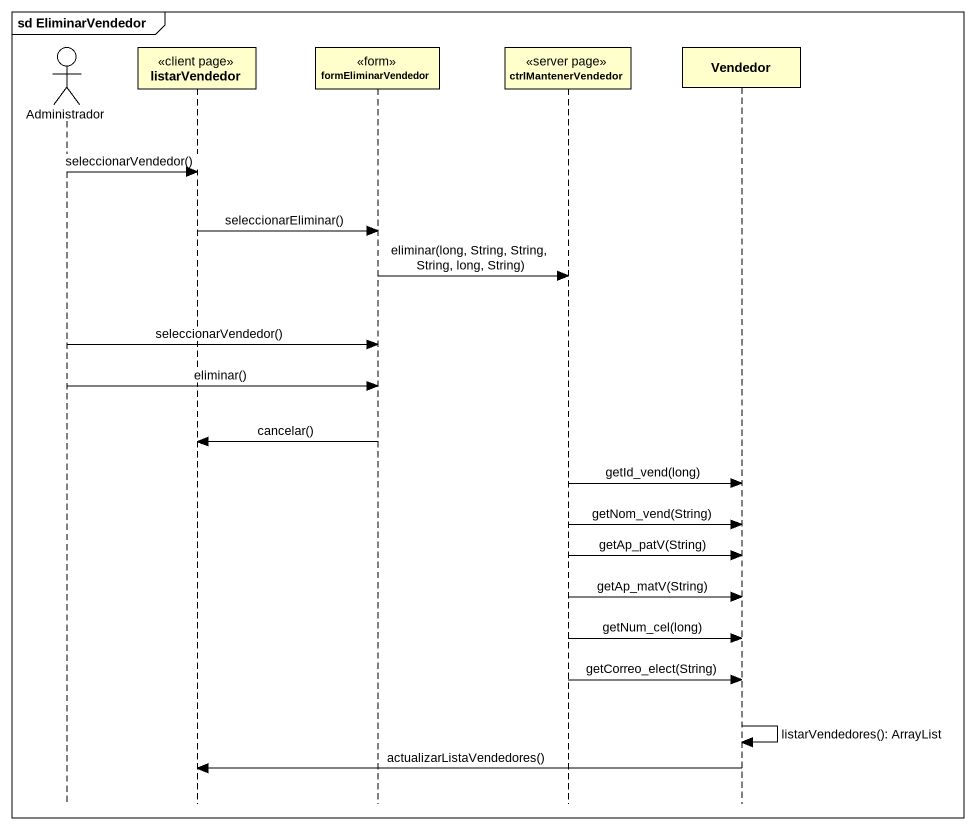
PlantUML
@startuml
mainframe sd EliminarVendedor
hide footbox
actor Administrador
participant listarVendedor <<client page>>
participant formEliminarVendedor <<form>>
participant ctrlMantenerVendedor <<server page>>
participant Vendedor

Administrador -> listarVendedor : seleccionarVendedor()
listarVendedor -> formEliminarVendedor : seleccionarEliminar()
formEliminarVendedor -> ctrlMantenerVendedor : eliminar(long, String, String, String, long, String)
Administrador -> formEliminarVendedor : seleccionarVendedor()
Administrador -> formEliminarVendedor : eliminar()
formEliminarVendedor -> listarVendedor : cancelar()
ctrlMantenerVendedor -> Vendedor : getId_vend(long)
ctrlMantenerVendedor -> Vendedor : getNom_vend(String)
ctrlMantenerVendedor -> Vendedor : getAp_patV(String)
ctrlMantenerVendedor -> Vendedor : getAp_matV(String)
ctrlMantenerVendedor -> Vendedor : getNum_cel(long)
ctrlMantenerVendedor -> Vendedor : getCorreo_elect(String)
Vendedor -> Vendedor : listarVendedores(): ArrayList
Vendedor -> listarVendedor : actualizarListaVendedores()
@enduml
